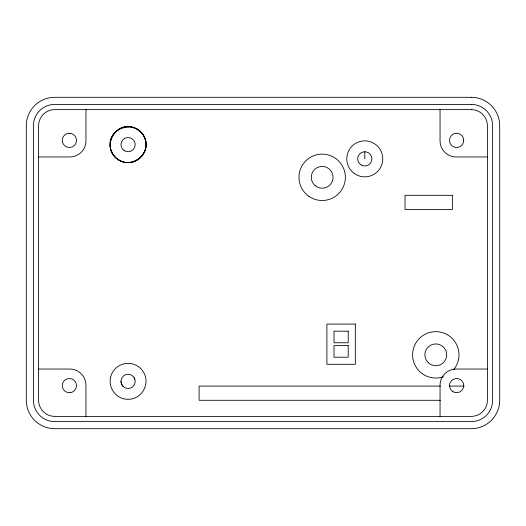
<?xml version="1.0" encoding="UTF-8"?>
<svg xmlns="http://www.w3.org/2000/svg" width="526" height="526" viewBox="0 0 526 526"><rect width="100%" height="100%" fill="white"/><g stroke="black" fill="none" stroke-linecap="round" stroke-linejoin="round"><path stroke-width="0.79" d="M120.987 381.685L121.144 379.838A7.101 7.101 0 0 1 134.847 379.187L135.175 381.015A7.101 7.101 0 0 1 128.416 388.444A7.101 7.101 0 0 1 120.987 381.685L122.104 385.19L123.301 386.603M38.608 156.958L69.853 156.958A16.096 16.096 0 0 0 85.948 140.863L85.948 109.618M487.392 156.958L456.147 156.958A16.096 16.096 0 0 1 440.052 140.863L440.052 109.618M38.608 369.042L69.853 369.042A16.096 16.096 0 0 1 85.948 385.137L85.948 416.382M487.392 369.042L456.147 369.042A16.096 16.096 0 0 0 440.052 385.137L440.052 416.382M440.393 386.084L199.091 386.084L199.091 400.286L440.393 400.286M449.421 386.084L464.195 386.084M142.493 134.143C119.961 108.599 92.701 153.631 125.03 162.376C137.799 164.973 149.765 151.166 145.058 138.936C138.068 117.015 103.425 128.173 111.104 150.324M114.181 155.696C127.535 173.534 155.643 153.033 143.006 134.735M111.446 151.021L113.156 154.526M134.058 377.51L134.847 379.187M364.781 151.751L364.781 158.852M443.477 376.728A23.197 23.197 0 0 1 412.594 354.826A23.197 23.197 0 0 1 443.503 332.965A23.197 23.197 0 0 1 453.872 369.37M110.539 377.366C108.823 385.131 112.682 393.52 119.691 397.262A17.989 17.989 0 0 0 133.407 398.53C142.618 395.743 148.174 385.203 145.261 376.024A17.989 17.989 0 0 0 110.539 377.366M463.715 140.133L463.544 141.974A7.101 7.101 0 0 1 455.641 147.425A7.101 7.101 0 0 1 449.526 140.028A7.101 7.101 0 0 1 456.364 133.295L458.205 133.466A7.101 7.101 0 0 1 463.715 140.133M69.84 133.302L67.992 133.426A7.101 7.101 0 0 0 62.292 139.929L62.416 141.777A7.101 7.101 0 0 0 70.155 147.451A7.101 7.101 0 0 0 76.48 140.232A7.101 7.101 0 0 0 69.84 133.302M70.366 392.639L68.511 392.659A7.101 7.101 0 0 1 62.351 386.597L62.331 384.743A7.101 7.101 0 0 1 69.629 378.516A7.101 7.101 0 0 1 76.474 385.236A7.101 7.101 0 0 1 70.366 392.639M471.296 97.31L54.704 97.31A28.404 28.404 0 0 0 26.3 125.714L26.3 400.286A28.404 28.404 0 0 0 54.704 428.69L471.296 428.69A28.404 28.404 0 0 0 499.7 400.286L499.7 125.714A28.404 28.404 0 0 0 471.296 97.31M471.296 104.411L54.704 104.411A21.303 21.303 0 0 0 33.401 125.714L33.401 400.286A21.303 21.303 0 0 0 54.704 421.589L471.296 421.589A21.303 21.303 0 0 0 492.599 400.286L492.599 125.714A21.303 21.303 0 0 0 471.296 104.411M471.296 109.618L54.704 109.618A16.096 16.096 0 0 0 38.608 125.714L38.608 400.286A16.096 16.096 0 0 0 54.704 416.382L471.296 416.382A16.096 16.096 0 0 0 487.392 400.286L487.392 125.714A16.096 16.096 0 0 0 471.296 109.618M452.36 195.304L405.02 195.304L405.02 209.506L452.36 209.506L452.36 195.304M355.313 324.069L326.909 324.069L326.909 364.308L355.313 364.308L355.313 324.069M348.212 331.17L334.01 331.17L334.01 342.768L348.212 342.768L348.212 331.17M348.212 345.608L334.01 345.608L334.01 357.207L348.212 357.207L348.212 345.608M308.887 196.329A23.197 23.197 0 0 0 345.286 179.313A23.197 23.197 0 0 0 312.352 156.301A23.197 23.197 0 0 0 308.887 196.329M354.471 173.593A17.989 17.989 0 0 0 382.704 160.41A17.989 17.989 0 0 0 357.167 142.553A17.989 17.989 0 0 0 354.471 173.593M123.978 150.443A7.101 7.101 0 0 0 135.149 145.308A7.101 7.101 0 0 0 125.116 138.2A7.101 7.101 0 0 0 123.978 150.443M428.256 362.697A10.888 10.888 0 0 0 446.364 357.437A10.888 10.888 0 0 0 432.753 344.385A10.888 10.888 0 0 0 428.256 362.697M315.265 185.731A10.888 10.888 0 0 0 332.919 179.09A10.888 10.888 0 0 0 318.342 167.123A10.888 10.888 0 0 0 315.265 185.731M453.07 391.758A7.101 7.101 0 0 0 463.722 385.611A7.101 7.101 0 0 0 453.07 379.463A7.101 7.101 0 0 0 453.07 391.758M361.23 165A7.101 7.101 0 0 0 371.882 158.852A7.101 7.101 0 0 0 361.23 152.704A7.101 7.101 0 0 0 361.23 165M116.575 158.477A17.989 17.989 0 0 0 145.807 147.701A17.989 17.989 0 0 0 121.861 127.772A17.989 17.989 0 0 0 116.575 158.477"/></g></svg>
